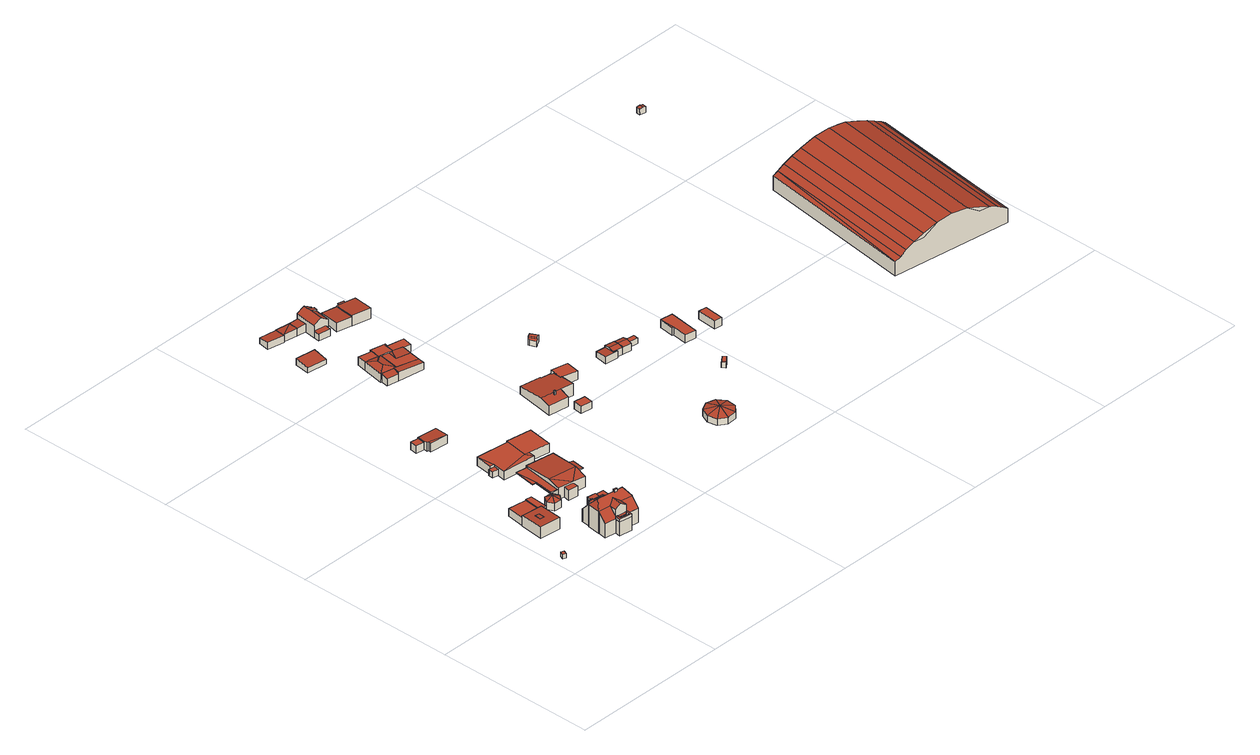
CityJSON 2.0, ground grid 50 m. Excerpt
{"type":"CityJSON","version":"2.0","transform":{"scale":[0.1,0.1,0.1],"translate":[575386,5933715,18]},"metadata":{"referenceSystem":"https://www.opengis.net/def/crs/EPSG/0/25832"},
"CityObjects":{
"building1":{"type":"Building","attributes":{"Grundfläche 2D":"1.197770","Grundhöhe NN":"20.715"},"geometry":[{"type":"Solid","lod":"3","boundaries":[[[[0,1,2,3]],[[4,5,3,2]],[[5,6,0,3]],[[6,7,1,0]],[[7,4,2,1]],[[7,6,5,4]]]],"semantics":{"surfaces":[{"type":"RoofSurface"},{"type":"WallSurface"},{"type":"GroundSurface"}],"values":[[0,1,1,1,1,2]]}}]},
"building2":{"type":"Building","attributes":{"Grundfläche 2D":"82.262611","Grundhöhe NN":"20.292"},"children":["building2-1","building2-2"],"geometry":[{"type":"Solid","lod":"3","boundaries":[[[[8,9,10,11,12]],[[13,14,15,16]],[[17,13,16,18,19]],[[14,13,17,20]],[[15,14,20,21]],[[8,12,22,23]],[[9,8,23,24]],[[25,10,9,24,26,27]],[[11,10,25,27,26,19,18,16,15,21,22,12]],[[22,21,20,17,19,26,24,23]]]],"semantics":{"surfaces":[{"type":"RoofSurface"},{"type":"WallSurface"},{"type":"GroundSurface"}],"values":[[0,0,1,1,1,1,1,1,1,2]]}}]},
"building2-1":{"type":"BuildingInstallation","parents":["building2"],"geometry":[{"type":"MultiSurface","lod":"3","boundaries":[[[28,29,30,31]],[[32,33,28,31]],[[31,30,34,32]],[[29,28,33,35]],[[35,34,30,29]]],"semantics":{"surfaces":[{"type":"RoofSurface"},{"type":"WallSurface"}],"values":[0,1,1,1,1]}}]},
"building2-2":{"type":"BuildingInstallation","parents":["building2"],"geometry":[{"type":"MultiSurface","lod":"3","boundaries":[[[36,37,38,39,25,40]],[[39,16,18,27,25]],[[25,27,41,40]],[[36,40,41,42]],[[37,36,42,43]],[[38,37,43,44]],[[39,38,44,18,16]],[[41,27,18,44,43,42]]],"semantics":{"surfaces":[{"type":"RoofSurface"},{"type":"WallSurface"},{"type":"OuterCeilingSurface"}],"values":[0,1,1,1,1,1,1,2]}}]},
"building3":{"type":"Building","attributes":{"Grundfläche 2D":"13.427101","Grundhöhe NN":"20.785"},"geometry":[{"type":"Solid","lod":"3","boundaries":[[[[45,46,47]],[[45,48,46]],[[45,47,49]],[[45,49,50]],[[45,50,51]],[[52,51,53]],[[45,51,52]],[[45,52,48]],[[54,55,47,46]],[[55,56,49,47]],[[56,57,50,49]],[[57,58,51,50]],[[58,59,53,51]],[[59,60,52,53]],[[61,54,46,48]],[[60,61,48,52]],[[57,56,55,54,61,60,59,58]]]],"semantics":{"surfaces":[{"type":"RoofSurface"},{"type":"WallSurface"},{"type":"GroundSurface"}],"values":[[0,0,0,0,0,0,0,0,1,1,1,1,1,1,1,1,2]]}}]},
"building4":{"type":"Building","attributes":{"Grundfläche 2D":"141.066685","Grundhöhe NN":"21.141"},"children":["building4-1","building4-2","building4-3","building4-4","building4-5"],"geometry":[{"type":"Solid","lod":"3","boundaries":[[[[62,63,64,65]],[[66,67,62,65]],[[68,67,66,69,70]],[[71,72,73,74,75,76]],[[71,77,78,79,80,81,82,72]],[[62,83,84,85,86,87,88,89,90,91,92,93,83],[67,68,70,94,95,96,63,62]],[[97,93,92]],[[98,99,100,101,102,103,104,105,106,107,108,109,110]],[[97,100,99,74,73,72,82,81,105,104,111,85,84,83,93]],[[86,85,111]],[[112,113,114,115,116,117,118,119]],[[120,121,122,123]],[[124,125,126,127,128,129]],[[130,131,132,133]],[[65,64,96,95,94,69,66]],[[70,69,94]],[[64,63,96]],[[77,71,76,110,109,108,107,78]],[[81,80,79,78,107,106,105]],[[99,98,110,76,75,74]],[[130,125,124,131]],[[131,124,134,135,132]],[[133,132,135,136]],[[88,87,137,138]],[[128,127,123,122,139,140,90,89,88,138,141]],[[91,90,140,142]],[[92,91,142,143]],[[97,92,143,144]],[[100,97,144,145]],[[101,100,145,146]],[[116,115,114,113,102,101,146,147]],[[103,113,148,149]],[[113,103,102]],[[104,103,149,150]],[[111,104,150,151]],[[86,111,151,152]],[[87,86,152,137]],[[123,127,126,120]],[[130,133,136,153,121,120,126,125]],[[122,121,153,139]],[[113,112,154,148]],[[117,116,147,155]],[[112,119,118,117,155,156,154]],[[129,128,141,157]],[[124,129,157,134]],[[138,137,152,151,150,149,148,154,156,155,147,146,145,144,143,142,140,139,153,136,135,134,157,141]]]],"semantics":{"surfaces":[{"type":"RoofSurface"},{"type":"WallSurface"},{"type":"GroundSurface"}],"values":[[0,0,0,0,0,0,0,0,0,0,0,0,0,0,1,1,1,1,1,1,1,1,1,1,1,1,1,1,1,1,1,1,1,1,1,1,1,1,1,1,1,1,1,1,1,2]]}}]},
"building4-1":{"type":"BuildingInstallation","parents":["building4"],"geometry":[{"type":"MultiSurface","lod":"3","boundaries":[[[158,159,160,161,162,163,164,165]],[[166,83,159,158]],[[167,160,159,83]],[[167,168,169,170,163,162,161,160]],[[171,165,164,163,170,84]],[[158,165,171,166]]],"semantics":{"surfaces":[{"type":"RoofSurface"},{"type":"WallSurface"}],"values":[0,1,1,1,1,1]}}]},
"building4-2":{"type":"BuildingInstallation","parents":["building4"],"geometry":[{"type":"MultiSurface","lod":"3","boundaries":[[[172,173,174,175,176,177]],[[172,177,178,179]],[[173,174,173,172,179,180]],[[181,178,177,176,175]],[[173,181,175,174]]],"semantics":{"surfaces":[{"type":"RoofSurface"},{"type":"WallSurface"}],"values":[0,1,1,1,1]}}]},
"building4-3":{"type":"BuildingInstallation","parents":["building4"],"geometry":[{"type":"MultiSurface","lod":"3","boundaries":[[[182,183,184,185,186,187]],[[188,185,184,183,189,190]],[[186,185,188,191]],[[192,182,187,186,191,193]],[[183,182,192,189]]],"semantics":{"surfaces":[{"type":"RoofSurface"},{"type":"WallSurface"}],"values":[0,1,1,1,1]}}]},
"building4-4":{"type":"BuildingInstallation","parents":["building4"],"geometry":[{"type":"MultiSurface","lod":"3","boundaries":[[[194,195,196,197,198,199,200,201,202]],[[199,198,203,204]],[[196,113,114,197]],[[198,197,114,203]],[[115,200,199,204]],[[200,115,116,201]],[[117,202,201,116]],[[117,118,119,112,195,194,202]],[[113,196,195,112]]],"semantics":{"surfaces":[{"type":"RoofSurface"},{"type":"WallSurface"}],"values":[0,1,1,1,1,1,1,1,1]}}]},
"building4-5":{"type":"BuildingInstallation","parents":["building4"],"geometry":[{"type":"MultiSurface","lod":"3","boundaries":[[[205,206,207,208]],[[208,207,209,210]],[[205,208,210,211]],[[211,212,206,205]],[[206,212,209,207]],[[212,211,210,209]]],"semantics":{"surfaces":[{"type":"RoofSurface"},{"type":"WallSurface"},{"type":"OuterCeilingSurface"}],"values":[0,1,1,1,1,2]}}]},
"building5":{"type":"Building","attributes":{"Grundfläche 2D":"5.863502","Grundhöhe NN":"19.419"},"geometry":[{"type":"Solid","lod":"3","boundaries":[[[[213,214,215,216]],[[217,218,216,215]],[[218,219,213,216]],[[219,220,214,213]],[[220,217,215,214]],[[220,219,218,217]]]],"semantics":{"surfaces":[{"type":"RoofSurface"},{"type":"WallSurface"},{"type":"GroundSurface"}],"values":[[0,1,1,1,1,2]]}}]},
"building6":{"type":"Building","attributes":{"Grundfläche 2D":"126.403583","Grundhöhe NN":"20.785"},"children":["building6-1","building6-2"],"geometry":[{"type":"Solid","lod":"3","boundaries":[[[[221,222,223,224]],[[225,226,222]],[[226,223,222]],[[223,226,227,228,229]],[[230,231,232,233]],[[232,234,235,225,222,221,236,237,233]],[[227,226,225,235,238]],[[228,227,238,239]],[[228,239,240,241,236,221,224,223,229]],[[230,233,237,242]],[[231,230,242,243]],[[232,231,243,234]],[[242,237,236,241,240,239,238,235,234,243]]]],"semantics":{"surfaces":[{"type":"RoofSurface"},{"type":"WallSurface"},{"type":"GroundSurface"}],"values":[[0,0,0,0,0,1,1,1,1,1,1,1,2]]}}]},
"building6-1":{"type":"BuildingInstallation","parents":["building6"],"geometry":[{"type":"MultiSurface","lod":"3","boundaries":[[[244,245,246,247,248,249]],[[250,245,244]],[[248,251,252,249]],[[244,249,252,253]],[[250,244,253,254]],[[245,250,254,255]],[[256,247,246,245,255,257]],[[248,247,256,251]],[[255,254,253,252,251,256,257]]],"semantics":{"surfaces":[{"type":"RoofSurface"},{"type":"WallSurface"},{"type":"OuterCeilingSurface"}],"values":[0,0,1,1,1,1,1,1,2]}}]},
"building6-2":{"type":"BuildingInstallation","parents":["building6"],"geometry":[{"type":"MultiSurface","lod":"3","boundaries":[[[258,259,260,261]],[[259,258,262,263]],[[260,259,263,264]],[[261,260,264,265]],[[258,261,265,262]],[[263,262,265,264]]],"semantics":{"surfaces":[{"type":"RoofSurface"},{"type":"WallSurface"},{"type":"OuterCeilingSurface"}],"values":[0,1,1,1,1,2]}}]},
"building7":{"type":"Building","attributes":{"Grundfläche 2D":"28.180487","Grundhöhe NN":"19.628"},"geometry":[{"type":"Solid","lod":"3","boundaries":[[[[266,267,268]],[[269,270,271,268,267,272,273]],[[272,267,274,275]],[[273,272,275,276]],[[277,271,270,269,273,276,278]],[[268,271,277,279]],[[266,268,279,280]],[[267,266,280,274]],[[279,277,278,276,275,274,280]]]],"semantics":{"surfaces":[{"type":"RoofSurface"},{"type":"WallSurface"},{"type":"GroundSurface"}],"values":[[0,0,1,1,1,1,1,1,2]]}}]},
"building8":{"type":"Building","attributes":{"Grundfläche 2D":"158.099326","Grundhöhe NN":"20.353"},"geometry":[{"type":"Solid","lod":"3","boundaries":[[[[281,282,283]],[[282,284,283]],[[284,282,285,286,287]],[[288,287,286]],[[289,290,285,282,281,291]],[[292,293,294,295]],[[281,283,296,297]],[[286,285,298,299]],[[288,286,299,300]],[[287,288,300,301]],[[302,303,284,287,301,293,292]],[[283,284,303,296]],[[290,304,298,285]],[[281,297,305,291]],[[289,291,305,306]],[[290,289,306,304]],[[294,293,301,307]],[[295,294,307,308]],[[292,295,308,302]],[[303,302,308,307,301,300,299,298,304,306,305,297,296]]]],"semantics":{"surfaces":[{"type":"RoofSurface"},{"type":"WallSurface"},{"type":"GroundSurface"}],"values":[[0,0,0,0,0,0,1,1,1,1,1,1,1,1,1,1,1,1,1,2]]}}]},
"building9":{"type":"Building","attributes":{"Grundfläche 2D":"29.870995","Grundhöhe NN":"18.838"},"geometry":[{"type":"Solid","lod":"3","boundaries":[[[[309,310,311,312]],[[313,314,312,311]],[[314,315,309,312]],[[315,316,310,309]],[[316,313,311,310]],[[316,315,314,313]]]],"semantics":{"surfaces":[{"type":"RoofSurface"},{"type":"WallSurface"},{"type":"GroundSurface"}],"values":[[0,1,1,1,1,2]]}}]},
"building10":{"type":"Building","attributes":{"Grundfläche 2D":"155.948758","Grundhöhe NN":"19.056"},"geometry":[{"type":"Solid","lod":"3","boundaries":[[[[317,318,319]],[[319,318,320,321]],[[322,323,317,324]],[[323,318,317]],[[325,320,318,323]],[[326,321,320,325]],[[327,328,329,330,331,332,333]],[[334,335,336,337,338,339,340]],[[341,342,337,343,344]],[[338,333,332,345,346,347]],[[340,347,346,334]],[[348,317,319,349,350,351,352,353,354,355,356]],[[322,357,358,359,323]],[[360,326,361,362]],[[323,363,364,325]],[[361,326,325,364,365]],[[321,336,335,319]],[[333,366,367,327]],[[328,327,367,368]],[[330,329,328,368,369]],[[338,337,370,371]],[[321,326,344,343,337,336]],[[344,326,360,341]],[[341,360,372,373,342]],[[342,373,370,337]],[[331,345,332]],[[339,347,340]],[[339,338,347]],[[333,338,371,366]],[[330,369,374,353,352,351,350,346,345,331]],[[354,353,374,375]],[[355,354,375,376]],[[356,355,376,377]],[[358,357,348,356,377,378]],[[357,324,317]],[[357,317,348]],[[319,335,334,346,350,349]],[[359,358,378,379]],[[323,359,379,363]],[[324,357,322]],[[362,361,365,380]],[[360,362,380,372]],[[364,363,379,378,377,376,375,374,369,368,367,366,371,370,373,372,380,365]]]],"semantics":{"surfaces":[{"type":"RoofSurface"},{"type":"WallSurface"},{"type":"GroundSurface"}],"values":[[0,0,0,0,0,0,0,0,0,0,0,0,0,0,1,1,1,1,1,1,1,1,1,1,1,1,1,1,1,1,1,1,1,1,1,1,1,1,1,1,1,1,2]]}}]},
"building11":{"type":"Building","attributes":{"Grundfläche 2D":"85.918375","Grundhöhe NN":"18.772"},"geometry":[{"type":"Solid","lod":"3","boundaries":[[[[381,382,383,384,385,386,387,388]],[[389,390,391,392,387,386,393,394,395]],[[396,397,384,398,399,387,392,391]],[[398,384,383]],[[399,388,387]],[[400,401,402,403]],[[404,400,405]],[[406,400,404]],[[407,408,409,410]],[[411,412,413,414,415]],[[388,399,416]],[[416,399,398,417]],[[393,386,385,418,419]],[[402,420,421,389,395,394,393,419,422,403]],[[423,424,397,396,391,390,389,421,425,407,410]],[[385,384,397,424,418]],[[400,403,422,426]],[[402,401,427,420]],[[400,426,428,413,405]],[[405,413,412,404]],[[406,404,412,429,427,401]],[[401,400,406]],[[408,407,425,430]],[[409,408,430,431]],[[410,409,431,423]],[[411,432,429,412]],[[414,413,428,433]],[[415,414,433,434]],[[411,415,434,432]],[[398,383,417]],[[381,416,417,383,382]],[[388,416,381]],[[422,419,418,424,423,431,430,425,421,420,427,429,432,434,433,428,426]]]],"semantics":{"surfaces":[{"type":"RoofSurface"},{"type":"WallSurface"},{"type":"GroundSurface"}],"values":[[0,0,0,0,0,0,0,0,0,0,0,0,1,1,1,1,1,1,1,1,1,1,1,1,1,1,1,1,1,1,1,1,2]]}}]},
"building12":{"type":"Building","attributes":{"Grundfläche 2D":"10.490490","Grundhöhe NN":"21.527"},"geometry":[{"type":"Solid","lod":"3","boundaries":[[[[435,436,437,438]],[[439,440,438,437]],[[440,441,435,438]],[[441,442,436,435]],[[442,439,437,436]],[[442,441,440,439]]]],"semantics":{"surfaces":[{"type":"RoofSurface"},{"type":"WallSurface"},{"type":"GroundSurface"}],"values":[[0,1,1,1,1,2]]}}]},
"building13":{"type":"Building","attributes":{"Grundfläche 2D":"137.923424","Grundhöhe NN":"20.700"},"children":["building13-1"],"geometry":[{"type":"Solid","lod":"3","boundaries":[[[[443,444,445,446,447,448,449,450,451,452,453,454,455]],[[456,457,451,450,449]],[[458,455,459,460,461,462,463]],[[452,464,465,460,453]],[[453,460,459,454]],[[459,455,454]],[[444,443,466,467]],[[445,444,467,468]],[[446,445,468,469]],[[447,446,469,470]],[[448,447,470,471]],[[472,456,449,448,471,473]],[[457,456,472,474]],[[451,457,474,475]],[[452,451,475,464]],[[463,476,466,443,458]],[[443,455,458]],[[460,465,477,461]],[[462,461,477,478]],[[463,462,478,476]],[[469,468,467,466,476,478,477,465,464,475,474,472,473,471,470]]]],"semantics":{"surfaces":[{"type":"RoofSurface"},{"type":"WallSurface"},{"type":"GroundSurface"}],"values":[[0,0,0,1,1,1,1,1,1,1,1,1,1,1,1,1,1,1,1,1,2]]}}]},
"building13-1":{"type":"BuildingInstallation","parents":["building13"],"geometry":[{"type":"MultiSurface","lod":"3","boundaries":[[[479,480,481,482]],[[482,481,483,484]],[[479,482,484,485]],[[480,479,485,486]],[[481,480,486,483]]],"semantics":{"surfaces":[{"type":"RoofSurface"},{"type":"WallSurface"}],"values":[0,1,1,1,1]}}]},
"building14":{"type":"Building","attributes":{"Grundfläche 2D":"56.820118","Grundhöhe NN":"22.708"},"geometry":[{"type":"Solid","lod":"3","boundaries":[[[[487,488,489]],[[487,490,488]],[[487,489,491]],[[487,491,492]],[[487,492,493]],[[487,493,494]],[[487,494,495]],[[487,495,496]],[[487,496,490]],[[497,498,489,488]],[[498,499,491,489]],[[499,500,492,491]],[[500,501,493,492]],[[501,502,494,493]],[[502,503,495,494]],[[503,504,496,495]],[[505,497,488,490]],[[504,505,490,496]],[[499,498,497,505,504,503,502,501,500]]]],"semantics":{"surfaces":[{"type":"RoofSurface"},{"type":"WallSurface"},{"type":"GroundSurface"}],"values":[[0,0,0,0,0,0,0,0,0,1,1,1,1,1,1,1,1,1,2]]}}]},
"building15":{"type":"Building","attributes":{"Grundfläche 2D":"75.170945","Grundhöhe NN":"19.041"},"children":["building15-1"],"geometry":[{"type":"Solid","lod":"3","boundaries":[[[[506,507,508,509,510,511,512]],[[513,514,515,516]],[[509,508,517,518,510]],[[519,520,506,512,511,510,518,521,515,514]],[[507,506,520,522]],[[508,507,522,517]],[[516,515,521,523]],[[513,516,523,524]],[[514,513,524,519]],[[518,517,522,520,519,524,523,521]]]],"semantics":{"surfaces":[{"type":"RoofSurface"},{"type":"WallSurface"},{"type":"GroundSurface"}],"values":[[0,0,1,1,1,1,1,1,1,2]]}}]},
"building15-1":{"type":"BuildingInstallation","parents":["building15"],"geometry":[{"type":"MultiSurface","lod":"3","boundaries":[[[525,526,527,528]],[[529,530,528,527]],[[530,531,525,528]],[[531,532,526,525]],[[532,529,527,526]],[[532,531,530,529]]],"semantics":{"surfaces":[{"type":"RoofSurface"},{"type":"WallSurface"},{"type":"OuterCeilingSurface"}],"values":[0,1,1,1,1,2]}}]},
"building16":{"type":"Building","attributes":{"Grundfläche 2D":"5.768733","Grundhöhe NN":"20.613"},"geometry":[{"type":"Solid","lod":"3","boundaries":[[[[533,534,535,536,537,538]],[[537,536,539,540]],[[540,539,541,542]],[[543,544,542,541]],[[545,546,543]],[[546,544,543]],[[547,548,545,543,541,539,536,535,549,550]],[[546,545,548,551]],[[552,537,540,542,544,546,551,553]],[[538,537,552,554]],[[533,538,554,555]],[[534,533,555,556]],[[535,534,556,549]],[[554,552,553,551,548,547,550,549,556,555]]]],"semantics":{"surfaces":[{"type":"RoofSurface"},{"type":"WallSurface"},{"type":"GroundSurface"}],"values":[[0,0,0,0,0,0,1,1,1,1,1,1,1,2]]}}]},
"building17":{"type":"Building","attributes":{"Grundfläche 2D":"12.458713","Grundhöhe NN":"21.604"},"geometry":[{"type":"Solid","lod":"3","boundaries":[[[[557,558,559,560,561,562]],[[563,564,562,561]],[[564,565,557,562]],[[565,566,558,557]],[[566,567,559,558]],[[567,568,560,559]],[[568,563,561,560]],[[568,567,566,565,564,563]]]],"semantics":{"surfaces":[{"type":"RoofSurface"},{"type":"WallSurface"},{"type":"GroundSurface"}],"values":[[0,1,1,1,1,1,1,2]]}}]},
"building18":{"type":"Building","attributes":{"Grundfläche 2D":"11.105655","Grundhöhe NN":"21.636"},"geometry":[{"type":"Solid","lod":"3","boundaries":[[[[569,570,571,572]],[[573,570,569,574]],[[572,571,575,576]],[[574,569,572,576,568]],[[573,574,568,577]],[[575,571,570,573,577]],[[576,575,577,568]]]],"semantics":{"surfaces":[{"type":"RoofSurface"},{"type":"WallSurface"},{"type":"GroundSurface"}],"values":[[0,0,1,1,1,1,2]]}}]},
"building19":{"type":"Building","attributes":{"Grundfläche 2D":"10.163766","Grundhöhe NN":"21.667"},"geometry":[{"type":"Solid","lod":"3","boundaries":[[[[578,579,580,581,582]],[[583,584,578,582,585,586]],[[581,580,587,588]],[[589,590,586,585,582,581,588,591]],[[583,586,590,592]],[[580,579,578,584,583,592,587]],[[590,589,591,588,587,592]]]],"semantics":{"surfaces":[{"type":"RoofSurface"},{"type":"WallSurface"},{"type":"GroundSurface"}],"values":[[0,0,1,1,1,1,2]]}}]},
"building20":{"type":"Building","attributes":{"Grundfläche 2D":"5.836357","Grundhöhe NN":"21.399"},"geometry":[{"type":"Solid","lod":"3","boundaries":[[[[593,594,595,596]],[[594,593,597,598]],[[595,594,598,599]],[[596,595,599,600]],[[593,596,600,597]],[[598,597,600,599]]]],"semantics":{"surfaces":[{"type":"RoofSurface"},{"type":"WallSurface"},{"type":"GroundSurface"}],"values":[[0,1,1,1,1,2]]}}]},
"building21":{"type":"Building","attributes":{"Grundfläche 2D":"2.924340","Grundhöhe NN":"22.707"},"geometry":[{"type":"Solid","lod":"3","boundaries":[[[[601,602,603,604]],[[605,601,604,606]],[[606,604,603,607,608]],[[605,606,608,609]],[[602,601,605,609,610]],[[603,602,610,607]],[[608,607,610,609]]]],"semantics":{"surfaces":[{"type":"RoofSurface"},{"type":"WallSurface"},{"type":"GroundSurface"}],"values":[[0,0,1,1,1,1,2]]}}]},
"building22":{"type":"Building","attributes":{"Grundfläche 2D":"35.648335","Grundhöhe NN":"22.001"},"geometry":[{"type":"Solid","lod":"3","boundaries":[[[[611,612,613,614,615]],[[616,614,613]],[[617,618,612,611]],[[618,619,613,612]],[[619,620,616,613]],[[621,622,615,614]],[[620,621,614,616]],[[622,617,611,615]],[[620,619,618,617,622,621]]]],"semantics":{"surfaces":[{"type":"RoofSurface"},{"type":"WallSurface"},{"type":"GroundSurface"}],"values":[[0,0,1,1,1,1,1,1,2]]}}]},
"building23":{"type":"Building","attributes":{"Grundfläche 2D":"15.205366","Grundhöhe NN":"22.081"},"geometry":[{"type":"Solid","lod":"3","boundaries":[[[[623,624,625,626]],[[627,628,626,625]],[[628,629,623,626]],[[629,630,624,623]],[[630,627,625,624]],[[630,629,628,627]]]],"semantics":{"surfaces":[{"type":"RoofSurface"},{"type":"WallSurface"},{"type":"GroundSurface"}],"values":[[0,1,1,1,1,2]]}}]},
"building24":{"type":"Building","attributes":{"Grundfläche 2D":"1970.428544","Grundhöhe NN":"22.065"},"children":["building24-1"],"geometry":[{"type":"Solid","lod":"3","boundaries":[[[[631,632,633,634,635,636]],[[637,638,639]],[[640,638,637]],[[640,641,642,638]],[[641,643,644,642]],[[644,643,645,646]],[[647,648,649,650]],[[650,646,645,647]],[[651,649,648,652,653,654]],[[655,656,657,658]],[[658,659,653,652,660,655]],[[656,661,662,657]],[[663,664,661]],[[664,662,661]],[[645,643,665,647]],[[660,652,666,655]],[[637,639,667,668]],[[663,661,656,655,666,652,648,647,665,643,641,640,637,668,669]],[[664,663,669,670]],[[671,634,633,632,631,672,667,639,638,642,644,646,650,649,651,654,653,659,658,657,662,664,670]],[[631,636,673,672]],[[635,634,671,674]],[[636,635,674,673]],[[673,674,671,670,669,668,667,672]]]],"semantics":{"surfaces":[{"type":"RoofSurface"},{"type":"WallSurface"},{"type":"GroundSurface"}],"values":[[0,0,0,0,0,0,0,0,0,0,0,0,0,0,1,1,1,1,1,1,1,1,1,2]]}}]},
"building24-1":{"type":"BuildingInstallation","parents":["building24"],"geometry":[{"type":"MultiSurface","lod":"3","boundaries":[[[675,676,677,678,679,680,681,682]],[[634,679,678,633]],[[634,635,680,679]],[[635,636,681,680]],[[636,631,682,681]],[[632,675,682,631]],[[676,675,632,683]],[[677,676,683,684]],[[678,677,684,633]]],"semantics":{"surfaces":[{"type":"RoofSurface"},{"type":"WallSurface"}],"values":[0,1,1,1,1,1,1,1,1]}}]},
"building25":{"type":"Building","attributes":{"Grundfläche 2D":"2.525792","Grundhöhe NN":"19.916"},"geometry":[{"type":"Solid","lod":"3","boundaries":[[[[685,686,687,688]],[[689,685,688,690]],[[690,688,687,691,692]],[[689,690,692,693]],[[686,685,689,693,694]],[[687,686,694,691]],[[692,691,694,693]]]],"semantics":{"surfaces":[{"type":"RoofSurface"},{"type":"WallSurface"},{"type":"GroundSurface"}],"values":[[0,0,1,1,1,1,2]]}}]}
},
"vertices":[
[19,49,42],[23,60,42],[14,64,42],[10,52,42],[14,64,27],[10,52,27],[19,49,27],[23,60,27],
[42,161,61],[107,154,61],[116,228,57],[52,235,57],[50,235,57],[117,285,47],[59,292,47],[52,235,49],[110,229,49],[117,285,23],[110,229,48],[110,229,23],[59,292,23],[52,235,23],[50,235,23],[42,161,23],[107,154,23],[116,228,52],[116,228,23],[116,228,48],
[81,185,61],[84,206,59],[71,208,59],[68,186,61],[68,186,60],[81,185,60],[71,208,58],[84,206,58],
[130,223,52],[136,282,50],[117,285,50],[110,229,52],[115,224,52],[115,224,48],[130,223,48],[136,282,48],[117,285,48],
[167,234,61],[154,215,52],[176,213,52],[144,235,52],[190,231,52],[182,249,52],[176,250,52],[158,254,52],[177,253,51],[154,215,28],[176,213,28],[190,231,28],[182,249,28],[176,250,28],[177,253,28],[158,254,28],[144,235,28],
[230,93,99],[236,108,81],[237,114,76],[235,114,86],[202,119,86],[198,97,99],[199,108,87],[200,119,76],[199,112,82],[207,28,115],[212,62,115],[193,53,103],[193,52,103],[192,52,103],[190,30,103],[221,26,105],[225,26,103],[226,30,103],[228,47,103],[228,48,103],[223,52,107],[226,69,125],[234,68,125],[253,65,125],[272,84,102],[271,84,102],[274,111,72],[235,116,72],[164,126,72],[161,99,102],[159,99,102],[170,77,125],[200,119,75],[229,115,75],[237,114,75],[154,57,102],[190,34,84],[192,52,102],[155,57,102],[151,32,76],[207,24,76],[261,16,76],[265,42,102],[228,47,102],[226,30,84],[225,26,80],[216,27,80],[198,29,80],[190,30,80],[266,42,102],[224,4,75],[226,21,75],[221,22,75],[192,26,75],[186,27,75],[184,10,75],[189,9,75],[218,5,75],[250,132,71],[202,138,71],[200,121,71],[247,114,71],[250,159,58],[247,132,58],[250,132,58],[247,114,58],[271,111,58],[277,156,58],[247,132,61],[250,159,61],[224,163,61],[221,136,61],[250,159,31],[224,163,31],[221,136,31],[271,84,31],[274,111,31],[200,121,31],[164,126,31],[271,111,31],[161,99,31],[159,99,31],[154,57,31],[155,57,31],[151,32,31],[186,27,31],[226,21,31],[261,16,31],[265,42,31],[266,42,31],[272,84,31],[202,138,31],[224,4,31],[184,10,31],[218,5,31],[277,156,31],
[226,72,130],[226,69,130],[225,66,130],[230,66,130],[231,66,130],[233,65,130],[234,68,130],[234,71,130],[226,72,122],[225,66,122],[230,66,122],[231,66,122],[233,65,122],[234,71,122],
[177,112,87],[176,102,97],[176,102,98],[183,101,98],[184,104,94],[185,111,87],[185,111,86],[177,112,86],[176,102,96],[183,101,97],
[184,101,98],[192,99,98],[193,106,90],[194,109,87],[186,110,87],[185,105,93],[194,109,86],[192,99,97],[193,106,89],[186,110,86],[184,101,97],[185,105,92],
[218,5,84],[224,4,84],[226,21,84],[221,22,84],[219,9,84],[190,14,84],[192,26,84],[186,27,84],[184,10,84],[219,9,75],[190,14,75],
[209,146,66],[208,137,66],[221,136,66],[222,144,66],[221,136,64],[222,144,64],[209,146,64],[208,137,64],
[116,694,38],[112,671,38],[137,667,38],[140,690,38],[137,667,14],[140,690,14],[116,694,14],[112,671,14],
[198,242,65],[247,235,64],[204,281,73],[199,247,66],[287,229,63],[292,268,73],[306,362,63],[217,375,63],[217,373,63],[213,220,60],[244,216,60],[247,235,60],[216,239,60],[247,235,28],[287,229,28],[198,242,28],[216,239,28],[306,362,28],[217,375,28],[217,373,28],[199,247,28],[213,220,28],[244,216,28],
[182,378,58],[185,308,58],[177,253,58],[176,250,58],[199,247,58],[217,373,58],[172,310,58],[199,247,56],[217,373,56],[182,378,56],[172,310,56],[185,308,56],[176,250,56],[177,253,56],
[292,266,63],[316,263,58],[321,304,58],[298,307,63],[292,266,56],[316,263,56],[321,304,56],[298,307,56],
[140,645,44],[198,640,44],[141,654,44],[140,690,41],[137,667,43],[136,654,44],[202,685,41],[140,691,41],[198,640,16],[202,685,16],[140,691,16],[136,654,16],[140,690,16],[141,654,16],[140,645,16],
[276,419,54],[261,421,54],[273,399,54],[171,411,51],[272,493,54],[171,508,50],[177,452,51],[163,454,51],[352,485,54],[272,497,54],[341,409,54],[174,436,44],[177,452,44],[158,454,44],[156,439,44],[273,399,24],[276,419,24],[272,493,24],[171,508,24],[163,454,24],[177,452,24],[174,436,24],[171,411,24],[272,497,24],[341,409,24],[352,485,24],[158,454,24],[156,439,24],
[254,1124,23],[260,1172,28],[198,1180,28],[192,1133,23],[198,1180,8],[192,1133,8],[254,1124,8],[260,1172,8],
[341,1018,38],[319,1001,44],[348,1017,38],[316,980,44],[337,952,38],[313,1025,38],[299,1028,38],[341,1020,37],[287,961,38],[329,953,38],[443,998,34],[449,1029,34],[394,1039,34],[390,1039,34],[386,1013,34],[420,1006,34],[420,1002,34],[374,1012,36],[348,1017,37],[337,952,37],[409,939,34],[414,972,34],[368,980,36],[371,995,36],[325,931,39],[406,918,34],[337,952,39],[329,953,39],[386,1013,36],[385,1010,36],[368,980,37],[347,1049,38],[374,1012,38],[385,1010,38],[386,1013,38],[390,1039,38],[390,1040,38],[393,1039,38],[395,1045,38],[348,1054,38],[341,1020,38],[347,1049,37],[304,1057,37],[325,931,33],[291,960,38],[287,938,33],[299,1028,11],[287,961,11],[291,960,11],[420,1002,11],[443,998,11],[449,1029,11],[390,1039,11],[409,939,11],[414,972,11],[325,931,11],[406,918,11],[390,1040,11],[393,1039,11],[395,1045,11],[348,1054,11],[347,1049,11],[304,1057,11],[287,938,11],
[373,1279,48],[371,1269,48],[371,1268,48],[372,1268,47],[376,1292,47],[352,1295,61],[350,1282,61],[352,1282,60],[318,1228,47],[319,1228,48],[342,1225,61],[349,1271,61],[329,1299,47],[328,1296,47],[323,1262,47],[357,1222,52],[365,1221,47],[350,1271,60],[352,1281,60],[300,1300,29],[295,1266,32],[323,1262,35],[328,1296,32],[251,1273,31],[256,1307,28],[295,1266,33],[319,1228,31],[316,1210,30],[354,1204,30],[357,1222,31],[251,1272,30],[251,1273,30],[256,1307,27],[203,1315,27],[198,1281,30],[373,1279,53],[371,1268,53],[376,1292,8],[329,1299,8],[323,1262,8],[318,1228,8],[328,1296,8],[357,1222,8],[365,1221,8],[319,1228,8],[300,1300,8],[295,1266,8],[256,1307,8],[251,1273,8],[316,1210,8],[354,1204,8],[251,1272,8],[203,1315,8],[198,1281,8],
[552,452,58],[555,481,58],[520,485,58],[516,457,58],[520,485,35],[516,457,35],[552,452,35],[555,481,35],
[582,617,53],[575,618,53],[576,622,53],[545,627,53],[546,631,52],[480,642,52],[466,554,65],[502,547,65],[530,543,65],[571,536,65],[580,586,58],[576,586,58],[577,590,57],[461,520,58],[525,511,58],[582,617,57],[576,586,57],[580,586,57],[631,577,55],[638,619,55],[584,628,57],[571,536,27],[580,586,27],[582,617,27],[575,618,27],[576,622,27],[545,627,27],[546,631,27],[480,642,27],[461,520,27],[466,554,27],[525,511,27],[530,543,27],[584,628,27],[631,577,27],[638,619,27],
[505,538,76],[505,542,76],[501,542,76],[501,538,76],[501,542,64],[501,538,63],[505,538,63],[505,542,64],
[744,174,79],[769,211,68],[739,219,68],[786,186,68],[712,205,68],[700,178,68],[707,149,68],[732,132,68],[762,134,68],[784,155,68],[769,211,47],[739,219,47],[712,205,47],[700,178,47],[707,149,47],[732,132,47],[762,134,47],[784,155,47],[786,186,47],
[424,1190,44],[483,1178,44],[497,1247,35],[448,1257,35],[438,1259,34],[438,1258,35],[424,1191,44],[377,1201,39],[424,1191,38],[438,1258,32],[391,1268,32],[497,1247,10],[438,1259,10],[424,1191,10],[424,1190,10],[438,1258,10],[483,1178,10],[391,1268,10],[377,1201,10],
[450,1265,33],[448,1257,33],[466,1253,33],[468,1261,33],[466,1253,31],[468,1261,31],[450,1265,31],[448,1257,31],
[660,775,46],[659,774,44],[668,757,43],[671,759,49],[659,780,49],[658,779,46],[674,761,51],[662,782,51],[684,766,51],[671,787,51],[687,768,49],[675,789,49],[689,769,43],[677,790,43],[674,761,26],[689,769,26],[668,757,26],[671,759,26],[677,790,26],[659,780,26],[675,789,26],[658,779,26],[660,775,26],[659,774,26],
[724,563,58],[765,557,58],[766,562,57],[755,564,57],[760,597,54],[729,601,54],[760,597,36],[729,601,36],[724,563,36],[765,557,36],[766,562,36],[755,564,36],
[757,581,62],[787,576,62],[790,595,58],[760,600,58],[785,559,58],[755,564,58],[790,595,36],[760,600,36],[785,559,36],
[816,572,63],[818,587,60],[818,588,59],[790,593,59],[787,576,63],[813,554,59],[816,571,63],[785,559,60],[785,558,59],[818,588,37],[790,593,37],[785,559,37],[785,558,37],[787,576,37],[813,554,37],
[816,571,51],[850,566,51],[853,582,51],[818,587,51],[816,571,34],[850,566,34],[853,582,34],[818,587,34],
[921,313,63],[932,323,67],[924,332,67],[912,323,63],[914,308,64],[906,318,64],[924,332,47],[906,318,47],[914,308,47],[932,323,47],
[966,466,64],[978,561,64],[939,566,65],[937,518,65],[931,471,65],[932,518,65],[966,466,40],[978,561,40],[939,566,40],[932,518,40],[937,518,40],[931,471,40],
[1028,455,67],[1052,453,67],[1058,514,67],[1033,517,67],[1058,514,41],[1033,517,41],[1028,455,41],[1052,453,41],
[1808,744,80],[1811,743,80],[1935,727,80],[1938,726,80],[1943,764,80],[1812,781,80],[1526,273,86],[1609,770,95],[1593,772,86],[1543,270,95],[1563,268,108],[1629,768,108],[1590,264,121],[1656,764,121],[1621,260,134],[1687,760,134],[1667,254,149],[1716,247,155],[1782,747,155],[1733,754,149],[1808,744,152],[1770,240,149],[1836,740,149],[1811,743,152],[1843,230,121],[1868,227,108],[1934,727,108],[1909,730,121],[1876,735,134],[1810,235,134],[1891,224,95],[1957,724,95],[1904,222,86],[1971,722,86],[1621,260,121],[1810,235,121],[1593,772,41],[1526,273,41],[1904,222,41],[1971,722,41],[1938,726,41],[1808,744,41],[1812,781,41],[1943,764,41],
[1811,743,83],[1815,777,83],[1939,761,83],[1935,727,83],[1938,726,83],[1943,764,83],[1812,781,83],[1808,744,83],[1815,777,80],[1939,761,80],
[1637,1278,41],[1646,1277,38],[1648,1289,38],[1638,1290,41],[1626,1280,38],[1628,1292,38],[1648,1289,19],[1628,1292,19],[1626,1280,19],[1646,1277,19]
]}
